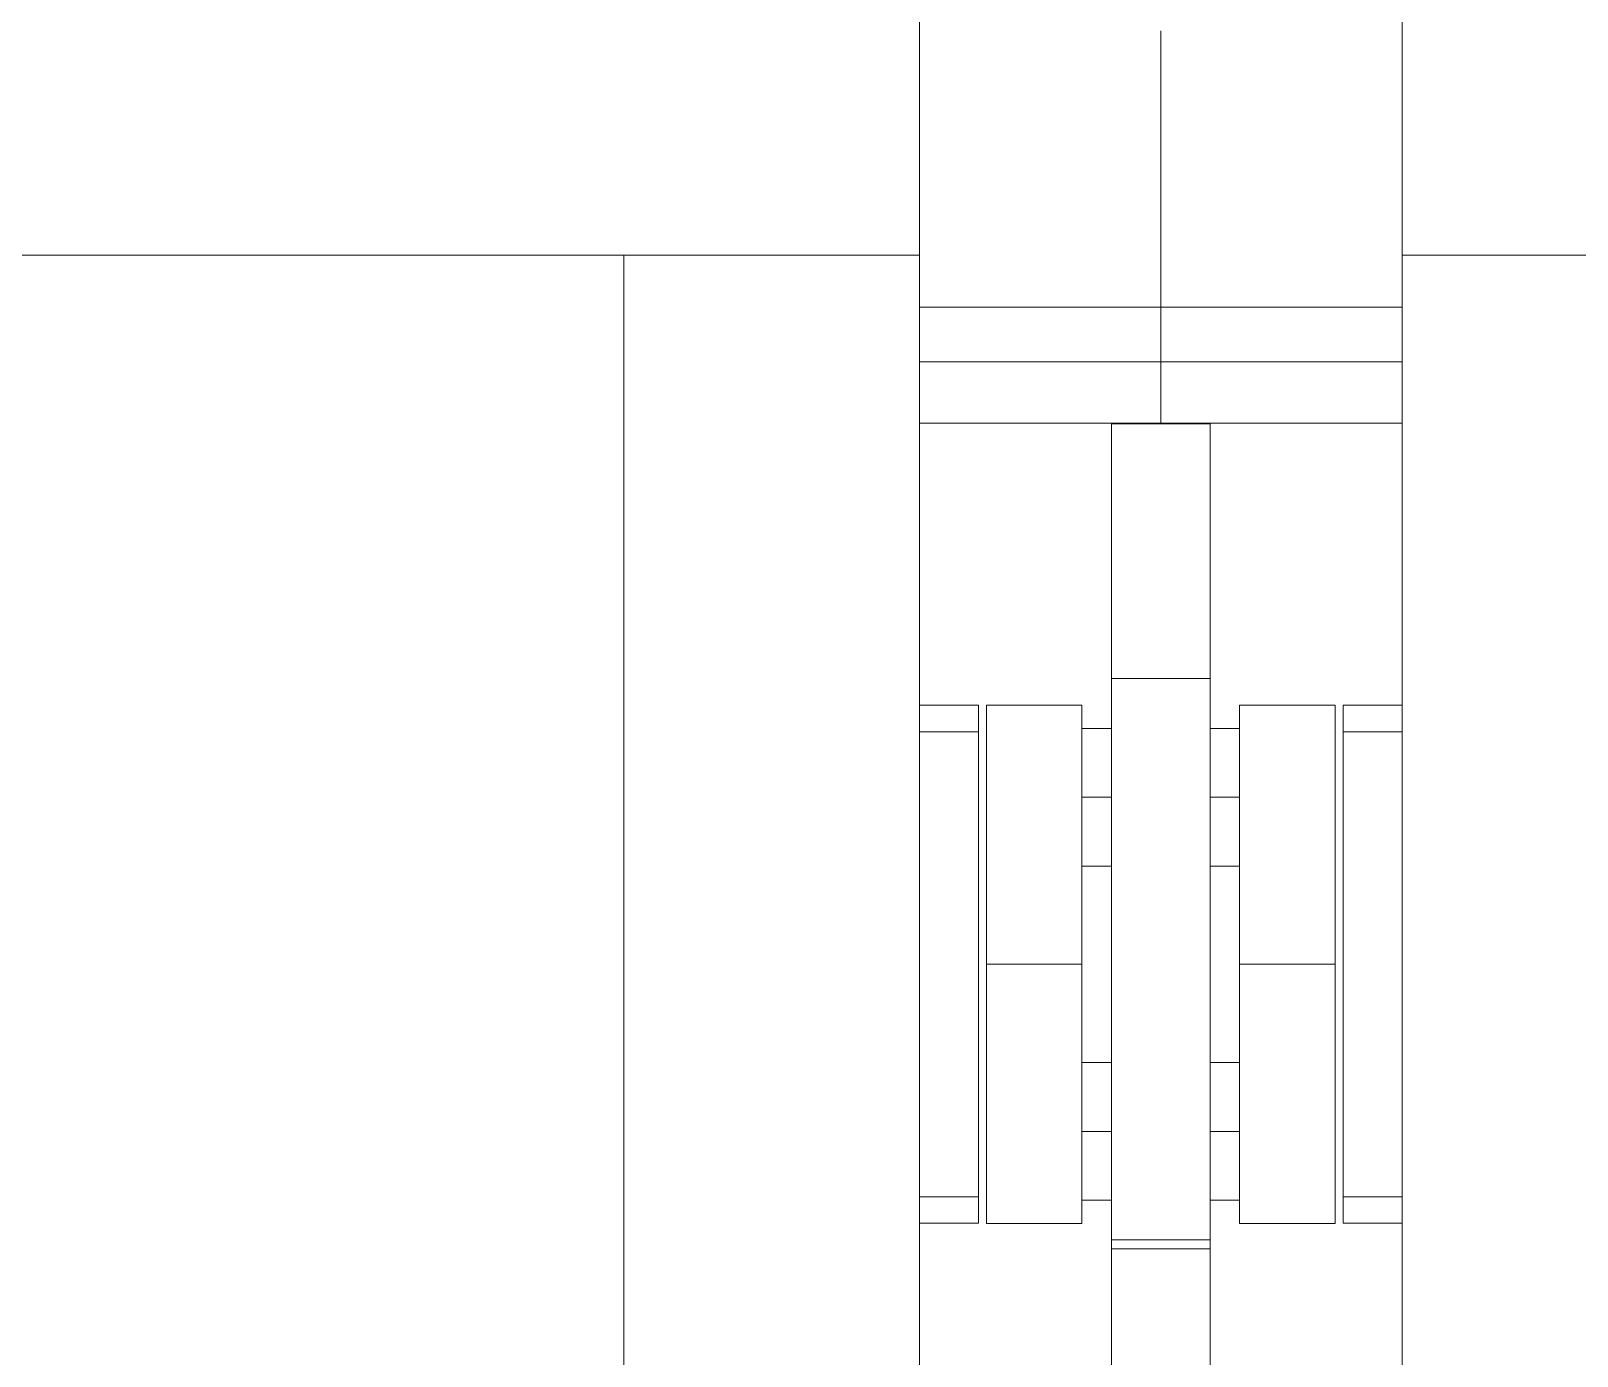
# Model space of a CAD drawing. Header units: millimetres. Extents: x -46169 to 237885, y -84465 to 18123.
# Drawn here: x 228525.8 to 228682.7, y -80615.1 to -80480.6 of the extents above; entities that cross this region are included whole.
import ezdxf

# ---------------------------------------------------------------- set-up
doc = ezdxf.new("R2010")
doc.units = ezdxf.units.MM
doc.header["$MEASUREMENT"] = 0
doc.linetypes.add('Wipeout_Contour', pattern=[1000, 0, -1000])
doc.layers.add('New_A-20-M_Floor_Slab', color=7, linetype='Continuous')
doc.layers.add('New_A-35-M_FFE_Fixed', color=7, linetype='Continuous')
doc.layers.add('New_A-35-M_FFE_Fixed_Pen_No__1', color=7, linetype='Continuous', lineweight=13)

# ---------------------------------------------------------------- blocks, each defined once
blk = doc.blocks.new('Section Elem_269_4', base_point=(208268.76, -84332.61))
at = {"color": 254, "linetype": 'Wipeout_Contour', "lineweight": 0, "ltscale": 3878545.304017271}
blk.add_wipeout([(228615.94, -80601.62), (228615.94, -80615.11), (228635.44, -80615.11), (228635.44, -80599.29), (228632.44, -80599.29), (228632.44, -80601.65), (228622.75, -80601.65), (228622.75, -80549.01), (228632.44, -80549.01), (228632.44, -80551.38), (228635.44, -80551.38), (228635.44, -80520.4), (228615.94, -80520.4), (228615.94, -80549.04), (228621.94, -80549.04), (228621.94, -80601.62)], dxfattribs=at).dxf.layer = 'New_A-20-M_Floor_Slab'
at = {"color": 254, "linetype": 'Wipeout_Contour', "lineweight": 0, "ltscale": 3878966.086753238}
blk.add_wipeout([(228645.44, -80599.29), (228645.44, -80615.11), (228664.94, -80615.11), (228664.94, -80601.62), (228658.94, -80601.62), (228658.94, -80549.04), (228664.94, -80549.04), (228664.94, -80520.4), (228645.44, -80520.4), (228645.44, -80551.38), (228648.44, -80551.38), (228648.44, -80549.01), (228658.12, -80549.01), (228658.12, -80601.65), (228648.44, -80601.65), (228648.44, -80599.29)], dxfattribs=at).dxf.layer = 'New_A-20-M_Floor_Slab'
at = {"color": 254, "linetype": 'Wipeout_Contour', "lineweight": 0, "ltscale": 969666.833351}
blk.add_wipeout([(228632.44, -80585.29), (228635.44, -80585.29), (228635.44, -80565.38), (228632.44, -80565.38)], dxfattribs=at).dxf.layer = 'New_A-20-M_Floor_Slab'
at = {"color": 254, "linetype": 'Wipeout_Contour', "lineweight": 0, "ltscale": 969715.8774}
blk.add_wipeout([(228645.44, -80565.38), (228645.44, -80585.29), (228648.44, -80585.29), (228648.44, -80565.38)], dxfattribs=at).dxf.layer = 'New_A-20-M_Floor_Slab'
blk = doc.blocks.new('Section Elem_275_4', base_point=(208268.76, -84332.61))
at = {"color": 254, "linetype": 'Wipeout_Contour', "lineweight": 0, "ltscale": 1452733.782264021}
blk.add_wipeout([(228615.94, -80346.96), (228114.94, -80346.96), (228114.94, -80503.33), (228144.94, -80503.33), (228585.94, -80503.33), (228615.94, -80503.33)], dxfattribs=at).dxf.layer = 'New_A-35-M_FFE_Fixed'
at = {"color": 254, "linetype": 'Wipeout_Contour', "lineweight": 0, "ltscale": 969621.921342}
blk.add_wipeout([(228635.44, -80525.7), (228645.44, -80525.7), (228645.44, -80520.48), (228635.44, -80520.48)], dxfattribs=at).dxf.layer = 'New_A-35-M_FFE_Fixed'
at = {"color": 254, "linetype": 'Wipeout_Contour', "lineweight": 0, "ltscale": 969577.415826}
blk.add_wipeout([(228615.94, -80551.72), (228621.94, -80551.72), (228621.94, -80549.56), (228615.94, -80549.56)], dxfattribs=at).dxf.layer = 'New_A-35-M_FFE_Fixed'
at = {"color": 254, "linetype": 'Wipeout_Contour', "lineweight": 0, "ltscale": 969609.244688}
blk.add_wipeout([(228622.75, -80551.02), (228632.44, -80551.02), (228632.44, -80549.01), (228622.75, -80549.01)], dxfattribs=at).dxf.layer = 'New_A-35-M_FFE_Fixed'
at = {"color": 254, "linetype": 'Wipeout_Contour', "lineweight": 0, "ltscale": 969658.811997}
blk.add_wipeout([(228635.44, -80553.51), (228645.44, -80553.51), (228645.44, -80548.19), (228635.44, -80548.19)], dxfattribs=at).dxf.layer = 'New_A-35-M_FFE_Fixed'
at = {"color": 254, "linetype": 'Wipeout_Contour', "lineweight": 0, "ltscale": 969679.70754}
blk.add_wipeout([(228635.44, -80571.51), (228645.44, -80571.51), (228645.44, -80561.63), (228635.44, -80561.63)], dxfattribs=at).dxf.layer = 'New_A-35-M_FFE_Fixed'
at = {"color": 254, "linetype": 'Wipeout_Contour', "lineweight": 0, "ltscale": 969636.206472}
blk.add_wipeout([(228632.44, -80565.26), (228622.75, -80565.26), (228622.75, -80575.33), (228632.44, -80575.33)], dxfattribs=at).dxf.layer = 'New_A-35-M_FFE_Fixed'
at = {"color": 254, "linetype": 'Wipeout_Contour', "lineweight": 0, "ltscale": 969718.330593}
blk.add_wipeout([(228645.44, -80598.86), (228645.44, -80592.38), (228635.44, -80592.38), (228635.44, -80598.86)], dxfattribs=at).dxf.layer = 'New_A-35-M_FFE_Fixed'
at = {"color": 254, "linetype": 'Wipeout_Contour', "lineweight": 0, "ltscale": 969676.568449}
blk.add_wipeout([(228632.44, -80599.65), (228622.75, -80599.65), (228622.75, -80601.65), (228632.44, -80601.65)], dxfattribs=at).dxf.layer = 'New_A-35-M_FFE_Fixed'
at = {"color": 254, "linetype": 'Wipeout_Contour', "lineweight": 0, "ltscale": 969644.860159}
blk.add_wipeout([(228621.94, -80601.11), (228615.94, -80601.11), (228615.94, -80601.62), (228621.94, -80601.62)], dxfattribs=at).dxf.layer = 'New_A-35-M_FFE_Fixed'
at = {"color": 254, "linetype": 'Wipeout_Contour', "lineweight": 0, "ltscale": 969729.179563}
blk.add_wipeout([(228635.44, -80604.23), (228645.44, -80604.23), (228645.44, -80603.32), (228635.44, -80603.32)], dxfattribs=at).dxf.layer = 'New_A-35-M_FFE_Fixed'
at = {"color": 254, "linetype": 'Wipeout_Contour', "lineweight": 0, "ltscale": 969733.497525}
blk.add_wipeout([(228645.44, -80606.1), (228635.44, -80606.1), (228635.44, -80607.94), (228645.44, -80607.94)], dxfattribs=at).dxf.layer = 'New_A-35-M_FFE_Fixed'
at = {"color": 254, "linetype": 'Wipeout_Contour', "lineweight": 0, "ltscale": 969740.634532}
blk.add_wipeout([(228635.44, -80611.52), (228635.44, -80613.26), (228645.44, -80613.26), (228645.44, -80611.52)], dxfattribs=at).dxf.layer = 'New_A-35-M_FFE_Fixed'
at = {"color": 254, "linetype": 'Wipeout_Contour', "lineweight": 0, "ltscale": 969745.17027}
blk.add_wipeout([(228635.44, -80616.64), (228645.44, -80616.64), (228645.44, -80614.96), (228635.44, -80614.96)], dxfattribs=at).dxf.layer = 'New_A-35-M_FFE_Fixed'
at = {"layer": 'New_A-35-M_FFE_Fixed_Pen_No__1', "linetype": 'Continuous'}
for p, q in [((228622.75, -80549.01), (228632.44, -80549.01)), ((228622.75, -80601.65), (228632.44, -80601.65))]:
    blk.add_line(p, q, dxfattribs=at)
at = {"color": 254, "linetype": 'Wipeout_Contour', "lineweight": 0, "ltscale": 969533.206995}
blk.add_wipeout([(228640.44, -80487.59), (228615.94, -80487.59), (228615.94, -80494.61), (228640.44, -80494.61)], dxfattribs=at).dxf.layer = 'New_A-35-M_FFE_Fixed'
at = {"color": 254, "linetype": 'Wipeout_Contour', "lineweight": 0, "ltscale": 968646.053533}
blk.add_wipeout([(228585.94, -80635.33), (228585.94, -80503.33), (228144.94, -80503.33), (228144.94, -80635.33)], dxfattribs=at).dxf.layer = 'New_A-35-M_FFE_Fixed'
at = {"color": 254, "linetype": 'Wipeout_Contour', "lineweight": 0, "ltscale": 1212022.819530282}
blk.add_wipeout([(228640.44, -80520.4), (228635.44, -80520.4), (228635.44, -80520.48), (228645.44, -80520.48), (228645.44, -80520.4)], dxfattribs=at).dxf.layer = 'New_A-35-M_FFE_Fixed'
at = {"color": 254, "linetype": 'Wipeout_Contour', "lineweight": 0, "ltscale": 969628.664026}
blk.add_wipeout([(228635.44, -80525.7), (228635.44, -80530.63), (228645.44, -80530.63), (228645.44, -80525.7)], dxfattribs=at).dxf.layer = 'New_A-35-M_FFE_Fixed'
at = {"color": 254, "linetype": 'Wipeout_Contour', "lineweight": 0, "ltscale": 969575.638565}
blk.add_wipeout([(228615.94, -80549.56), (228621.94, -80549.56), (228621.94, -80549.04), (228615.94, -80549.04)], dxfattribs=at).dxf.layer = 'New_A-35-M_FFE_Fixed'
at = {"color": 254, "linetype": 'Wipeout_Contour', "lineweight": 0, "ltscale": 969614.368136}
blk.add_wipeout([(228632.44, -80551.02), (228622.75, -80551.02), (228622.75, -80556.72), (228632.44, -80556.72)], dxfattribs=at).dxf.layer = 'New_A-35-M_FFE_Fixed'
at = {"color": 254, "linetype": 'Wipeout_Contour', "lineweight": 0, "ltscale": 969665.774441}
blk.add_wipeout([(228645.44, -80558.66), (228645.44, -80553.51), (228635.44, -80553.51), (228635.44, -80558.66)], dxfattribs=at).dxf.layer = 'New_A-35-M_FFE_Fixed'
at = {"color": 254, "linetype": 'Wipeout_Contour', "lineweight": 0, "ltscale": 969693.157146}
blk.add_wipeout([(228635.44, -80581.87), (228645.44, -80581.87), (228645.44, -80571.51), (228635.44, -80571.51)], dxfattribs=at).dxf.layer = 'New_A-35-M_FFE_Fixed'
at = {"color": 254, "linetype": 'Wipeout_Contour', "lineweight": 0, "ltscale": 969671.442466}
blk.add_wipeout([(228632.44, -80593.94), (228622.75, -80593.94), (228622.75, -80599.65), (228632.44, -80599.65)], dxfattribs=at).dxf.layer = 'New_A-35-M_FFE_Fixed'
at = {"color": 254, "linetype": 'Wipeout_Contour', "lineweight": 0, "ltscale": 969643.081921}
blk.add_wipeout([(228621.94, -80598.94), (228615.94, -80598.94), (228615.94, -80601.11), (228621.94, -80601.11)], dxfattribs=at).dxf.layer = 'New_A-35-M_FFE_Fixed'
at = {"color": 254, "linetype": 'Wipeout_Contour', "lineweight": 0, "ltscale": 969728.382852}
blk.add_wipeout([(228645.44, -80603.32), (228645.44, -80603.03), (228635.44, -80603.03), (228635.44, -80603.32)], dxfattribs=at).dxf.layer = 'New_A-35-M_FFE_Fixed'
at = {"color": 254, "linetype": 'Wipeout_Contour', "lineweight": 0, "ltscale": 969729.930198}
blk.add_wipeout([(228645.44, -80604.45), (228645.44, -80604.23), (228635.44, -80604.23), (228635.44, -80604.45)], dxfattribs=at).dxf.layer = 'New_A-35-M_FFE_Fixed'
at = {"color": 254, "linetype": 'Wipeout_Contour', "lineweight": 0, "ltscale": 969731.764507}
blk.add_wipeout([(228645.44, -80606.1), (228645.44, -80605.34), (228635.44, -80605.34), (228635.44, -80606.1)], dxfattribs=at).dxf.layer = 'New_A-35-M_FFE_Fixed'
at = {"color": 254, "linetype": 'Wipeout_Contour', "lineweight": 0, "ltscale": 969738.299955}
blk.add_wipeout([(228645.44, -80611.52), (228645.44, -80609.75), (228635.44, -80609.75), (228635.44, -80611.52)], dxfattribs=at).dxf.layer = 'New_A-35-M_FFE_Fixed'
at = {"color": 254, "linetype": 'Wipeout_Contour', "lineweight": 0, "ltscale": 969743.160062}
blk.add_wipeout([(228645.44, -80614.96), (228645.44, -80613.61), (228635.44, -80613.61), (228635.44, -80614.96)], dxfattribs=at).dxf.layer = 'New_A-35-M_FFE_Fixed'
at = {"layer": 'New_A-35-M_FFE_Fixed_Pen_No__1', "linetype": 'Continuous'}
for p, q in [((228621.94, -80549.56), (228621.94, -80549.04)), ((228622.75, -80551.02), (228622.75, -80549.01)), ((228622.75, -80601.65), (228622.75, -80599.65)), ((228621.94, -80601.62), (228621.94, -80601.11))]:
    blk.add_line(p, q, dxfattribs=at)
at = {"color": 254, "linetype": 'Wipeout_Contour', "lineweight": 0, "ltscale": 969523.883764}
blk.add_wipeout([(228640.44, -80480.58), (228615.94, -80480.58), (228615.94, -80487.59), (228640.44, -80487.59)], dxfattribs=at).dxf.layer = 'New_A-35-M_FFE_Fixed'
at = {"color": 254, "linetype": 'Wipeout_Contour', "lineweight": 0, "ltscale": 969542.528288}
blk.add_wipeout([(228640.44, -80494.61), (228615.94, -80494.61), (228615.94, -80501.63), (228640.44, -80501.63)], dxfattribs=at).dxf.layer = 'New_A-35-M_FFE_Fixed'
at = {"color": 254, "linetype": 'Wipeout_Contour', "lineweight": 0, "ltscale": 969634.904479}
blk.add_wipeout([(228635.44, -80535.1), (228645.44, -80535.1), (228645.44, -80530.63), (228635.44, -80530.63)], dxfattribs=at).dxf.layer = 'New_A-35-M_FFE_Fixed'
at = {"color": 254, "linetype": 'Wipeout_Contour', "lineweight": 0, "ltscale": 969610.24854}
blk.add_wipeout([(228621.94, -80551.72), (228615.94, -80551.72), (228615.94, -80598.94), (228621.94, -80598.94)], dxfattribs=at).dxf.layer = 'New_A-35-M_FFE_Fixed'
at = {"color": 254, "linetype": 'Wipeout_Contour', "lineweight": 0, "ltscale": 969635.341263}
blk.add_wipeout([(228632.44, -80551.38), (228632.44, -80551.91), (228635.44, -80551.91), (228635.44, -80551.38)], dxfattribs=at).dxf.layer = 'New_A-35-M_FFE_Fixed'
at = {"color": 254, "linetype": 'Wipeout_Contour', "lineweight": 0, "ltscale": 969623.835582}
blk.add_wipeout([(228622.75, -80556.72), (228622.75, -80565.26), (228632.44, -80565.26), (228632.44, -80556.72)], dxfattribs=at).dxf.layer = 'New_A-35-M_FFE_Fixed'
at = {"color": 254, "linetype": 'Wipeout_Contour', "lineweight": 0, "ltscale": 969706.377584}
blk.add_wipeout([(228645.44, -80591.39), (228645.44, -80581.87), (228635.44, -80581.87), (228635.44, -80591.39)], dxfattribs=at).dxf.layer = 'New_A-35-M_FFE_Fixed'
at = {"color": 254, "linetype": 'Wipeout_Contour', "lineweight": 0, "ltscale": 969661.97143}
blk.add_wipeout([(228622.75, -80585.4), (228622.75, -80593.94), (228632.44, -80593.94), (228632.44, -80585.4)], dxfattribs=at).dxf.layer = 'New_A-35-M_FFE_Fixed'
at = {"color": 254, "linetype": 'Wipeout_Contour', "lineweight": 0, "ltscale": 969698.332634}
blk.add_wipeout([(228632.44, -80598.75), (228632.44, -80599.29), (228635.44, -80599.29), (228635.44, -80598.75)], dxfattribs=at).dxf.layer = 'New_A-35-M_FFE_Fixed'
at = {"color": 254, "linetype": 'Wipeout_Contour', "lineweight": 0, "ltscale": 969735.920943}
blk.add_wipeout([(228645.44, -80609.75), (228645.44, -80607.94), (228635.44, -80607.94), (228635.44, -80609.75)], dxfattribs=at).dxf.layer = 'New_A-35-M_FFE_Fixed'
at = {"layer": 'New_A-35-M_FFE_Fixed_Pen_No__1', "linetype": 'Continuous'}
for p, q in [((228621.94, -80551.72), (228621.94, -80549.56)), ((228632.44, -80551.02), (228632.44, -80549.01)), ((228622.75, -80556.72), (228622.75, -80551.02)), ((228621.94, -80598.94), (228621.94, -80551.72)), ((228622.75, -80565.26), (228622.75, -80556.72)), ((228622.75, -80599.65), (228622.75, -80593.94)), ((228621.94, -80601.11), (228621.94, -80598.94)), ((228632.44, -80601.65), (228632.44, -80599.65))]:
    blk.add_line(p, q, dxfattribs=at)
at = {"color": 254, "linetype": 'Wipeout_Contour', "lineweight": 0, "ltscale": 969542.377247}
blk.add_wipeout([(228615.94, -80503.33), (228585.94, -80503.33), (228585.94, -80647.33), (228615.94, -80647.33)], dxfattribs=at).dxf.layer = 'New_A-35-M_FFE_Fixed'
at = {"color": 254, "linetype": 'Wipeout_Contour', "lineweight": 0, "ltscale": 969640.443168}
blk.add_wipeout([(228635.44, -80535.1), (228635.44, -80538.96), (228645.44, -80538.96), (228645.44, -80535.1)], dxfattribs=at).dxf.layer = 'New_A-35-M_FFE_Fixed'
at = {"color": 254, "linetype": 'Wipeout_Contour', "lineweight": 0, "ltscale": 969636.703859}
blk.add_wipeout([(228632.44, -80553.43), (228635.44, -80553.43), (228635.44, -80551.91), (228632.44, -80551.91)], dxfattribs=at).dxf.layer = 'New_A-35-M_FFE_Fixed'
at = {"color": 254, "linetype": 'Wipeout_Contour', "lineweight": 0, "ltscale": 1212058.053251412}
blk.add_wipeout([(228632.44, -80561.05), (228635.44, -80561.05), (228635.44, -80558.66), (228635.44, -80558.38), (228632.44, -80558.38)], dxfattribs=at).dxf.layer = 'New_A-35-M_FFE_Fixed'
at = {"color": 254, "linetype": 'Wipeout_Contour', "lineweight": 0, "ltscale": 969653.242956}
blk.add_wipeout([(228632.44, -80564.84), (228632.44, -80565.38), (228635.44, -80565.38), (228635.44, -80564.84)], dxfattribs=at).dxf.layer = 'New_A-35-M_FFE_Fixed'
at = {"color": 254, "linetype": 'Wipeout_Contour', "lineweight": 0, "ltscale": 969649.598001}
blk.add_wipeout([(228632.44, -80575.33), (228622.75, -80575.33), (228622.75, -80585.4), (228632.44, -80585.4)], dxfattribs=at).dxf.layer = 'New_A-35-M_FFE_Fixed'
at = {"color": 254, "linetype": 'Wipeout_Contour', "lineweight": 0, "ltscale": 1212114.321139539}
blk.add_wipeout([(228635.44, -80592.29), (228632.44, -80592.29), (228632.44, -80594.97), (228635.44, -80594.97), (228635.44, -80592.38)], dxfattribs=at).dxf.layer = 'New_A-35-M_FFE_Fixed'
at = {"color": 254, "linetype": 'Wipeout_Contour', "lineweight": 0, "ltscale": 969696.969349}
blk.add_wipeout([(228632.44, -80597.24), (228632.44, -80598.75), (228635.44, -80598.75), (228635.44, -80597.24)], dxfattribs=at).dxf.layer = 'New_A-35-M_FFE_Fixed'
at = {"layer": 'New_A-35-M_FFE_Fixed_Pen_No__1', "linetype": 'Continuous'}
for p, q in [((228144.94, -80503.33), (228585.94, -80503.33)), ((228585.94, -80647.33), (228585.94, -80503.33)), ((228615.94, -80549.04), (228621.94, -80549.04)), ((228615.94, -80551.72), (228621.94, -80551.72)), ((228632.44, -80551.38), (228635.44, -80551.38)), ((228622.75, -80575.33), (228622.75, -80565.26)), ((228622.75, -80575.33), (228632.44, -80575.33)), ((228622.75, -80585.4), (228622.75, -80575.33)), ((228622.75, -80593.94), (228622.75, -80585.4)), ((228615.94, -80598.94), (228621.94, -80598.94)), ((228632.44, -80599.29), (228635.44, -80599.29)), ((228615.94, -80601.62), (228621.94, -80601.62))]:
    blk.add_line(p, q, dxfattribs=at)
at = {"color": 254, "linetype": 'Wipeout_Contour', "lineweight": 0, "ltscale": 1211928.021789375}
blk.add_wipeout([(228615.94, -80508.61), (228640.44, -80508.61), (228640.44, -80501.63), (228615.94, -80501.63), (228615.94, -80503.33)], dxfattribs=at).dxf.layer = 'New_A-35-M_FFE_Fixed'
at = {"color": 254, "linetype": 'Wipeout_Contour', "lineweight": 0, "ltscale": 969559.630851}
blk.add_wipeout([(228615.94, -80511.45), (228640.44, -80511.45), (228640.44, -80510.54), (228615.94, -80510.54)], dxfattribs=at).dxf.layer = 'New_A-35-M_FFE_Fixed'
at = {"color": 254, "linetype": 'Wipeout_Contour', "lineweight": 0, "ltscale": 969567.995786}
blk.add_wipeout([(228615.94, -80514.18), (228615.94, -80520.4), (228640.44, -80520.4), (228640.44, -80514.18)], dxfattribs=at).dxf.layer = 'New_A-35-M_FFE_Fixed'
at = {"color": 254, "linetype": 'Wipeout_Contour', "lineweight": 0, "ltscale": 969645.102969}
blk.add_wipeout([(228645.44, -80538.96), (228635.44, -80538.96), (228635.44, -80542.11), (228645.44, -80542.11)], dxfattribs=at).dxf.layer = 'New_A-35-M_FFE_Fixed'
at = {"color": 254, "linetype": 'Wipeout_Contour', "lineweight": 0, "ltscale": 1212049.469269224}
blk.add_wipeout([(228632.44, -80555.7), (228635.44, -80555.7), (228635.44, -80553.51), (228635.44, -80553.43), (228632.44, -80553.43)], dxfattribs=at).dxf.layer = 'New_A-35-M_FFE_Fixed'
at = {"color": 254, "linetype": 'Wipeout_Contour', "lineweight": 0, "ltscale": 969651.880182}
blk.add_wipeout([(228632.44, -80563.33), (228632.44, -80564.84), (228635.44, -80564.84), (228635.44, -80563.33)], dxfattribs=at).dxf.layer = 'New_A-35-M_FFE_Fixed'
at = {"color": 254, "linetype": 'Wipeout_Contour', "lineweight": 0, "ltscale": 969680.424233}
blk.add_wipeout([(228632.44, -80585.29), (228632.44, -80585.82), (228635.44, -80585.82), (228635.44, -80585.29)], dxfattribs=at).dxf.layer = 'New_A-35-M_FFE_Fixed'
at = {"color": 254, "linetype": 'Wipeout_Contour', "lineweight": 0, "ltscale": 969694.450365}
blk.add_wipeout([(228632.44, -80594.97), (228632.44, -80597.24), (228635.44, -80597.24), (228635.44, -80594.97)], dxfattribs=at).dxf.layer = 'New_A-35-M_FFE_Fixed'
at = {"layer": 'New_A-35-M_FFE_Fixed_Pen_No__1', "linetype": 'Continuous'}
for p, q in [((228615.94, -80503.33), (228615.94, -80346.96)), ((228585.94, -80503.33), (228615.94, -80503.33)), ((228615.94, -80520.4), (228640.44, -80520.4)), ((228632.44, -80575.33), (228632.44, -80565.26)), ((228632.44, -80565.38), (228635.44, -80565.38)), ((228632.44, -80599.65), (228632.44, -80593.94))]:
    blk.add_line(p, q, dxfattribs=at)
at = {"color": 254, "linetype": 'Wipeout_Contour', "lineweight": 0, "ltscale": 969557.113079}
blk.add_wipeout([(228615.94, -80509.58), (228640.44, -80509.58), (228640.44, -80508.61), (228615.94, -80508.61)], dxfattribs=at).dxf.layer = 'New_A-35-M_FFE_Fixed'
at = {"color": 254, "linetype": 'Wipeout_Contour', "lineweight": 0, "ltscale": 969563.711423}
blk.add_wipeout([(228615.94, -80514.18), (228640.44, -80514.18), (228640.44, -80513.95), (228615.94, -80513.95)], dxfattribs=at).dxf.layer = 'New_A-35-M_FFE_Fixed'
at = {"color": 254, "linetype": 'Wipeout_Contour', "lineweight": 0, "ltscale": 969648.387604}
blk.add_wipeout([(228645.44, -80543.91), (228645.44, -80542.11), (228635.44, -80542.11), (228635.44, -80543.91)], dxfattribs=at).dxf.layer = 'New_A-35-M_FFE_Fixed'
at = {"color": 254, "linetype": 'Wipeout_Contour', "lineweight": 0, "ltscale": 969642.51137}
blk.add_wipeout([(228632.44, -80555.7), (228632.44, -80558.38), (228635.44, -80558.38), (228635.44, -80555.7)], dxfattribs=at).dxf.layer = 'New_A-35-M_FFE_Fixed'
at = {"color": 254, "linetype": 'Wipeout_Contour', "lineweight": 0, "ltscale": 1212062.379858497}
blk.add_wipeout([(228632.44, -80561.05), (228632.44, -80563.33), (228635.44, -80563.33), (228635.44, -80561.63), (228635.44, -80561.05)], dxfattribs=at).dxf.layer = 'New_A-35-M_FFE_Fixed'
at = {"color": 254, "linetype": 'Wipeout_Contour', "lineweight": 0, "ltscale": 969681.78734}
blk.add_wipeout([(228632.44, -80587.34), (228635.44, -80587.34), (228635.44, -80585.82), (228632.44, -80585.82)], dxfattribs=at).dxf.layer = 'New_A-35-M_FFE_Fixed'
at = {"layer": 'New_A-35-M_FFE_Fixed_Pen_No__1', "linetype": 'Continuous'}
for p, q in [((228615.94, -80508.61), (228640.44, -80508.61)), ((228632.44, -80556.72), (228632.44, -80551.02)), ((228632.44, -80565.26), (228632.44, -80556.72)), ((228632.44, -80558.38), (228635.44, -80558.38)), ((228632.44, -80585.4), (228632.44, -80575.33)), ((228632.44, -80585.29), (228635.44, -80585.29))]:
    blk.add_line(p, q, dxfattribs=at)
at = {"color": 254, "linetype": 'Wipeout_Contour', "lineweight": 0, "ltscale": 969558.392858}
blk.add_wipeout([(228615.94, -80510.54), (228640.44, -80510.54), (228640.44, -80509.58), (228615.94, -80509.58)], dxfattribs=at).dxf.layer = 'New_A-35-M_FFE_Fixed'
at = {"color": 254, "linetype": 'Wipeout_Contour', "lineweight": 0, "ltscale": 969562.646091}
blk.add_wipeout([(228615.94, -80513.55), (228640.44, -80513.55), (228640.44, -80512.98), (228615.94, -80512.98)], dxfattribs=at).dxf.layer = 'New_A-35-M_FFE_Fixed'
at = {"color": 254, "linetype": 'Wipeout_Contour', "lineweight": 0, "ltscale": 969651.222632}
blk.add_wipeout([(228635.44, -80545.85), (228645.44, -80545.85), (228645.44, -80544.43), (228635.44, -80544.43)], dxfattribs=at).dxf.layer = 'New_A-35-M_FFE_Fixed'
at = {"color": 254, "linetype": 'Wipeout_Contour', "lineweight": 0, "ltscale": 969684.306072}
blk.add_wipeout([(228632.44, -80589.61), (228635.44, -80589.61), (228635.44, -80587.34), (228632.44, -80587.34)], dxfattribs=at).dxf.layer = 'New_A-35-M_FFE_Fixed'
at = {"color": 254, "linetype": 'Wipeout_Contour', "lineweight": 0, "ltscale": 969561.798281}
blk.add_wipeout([(228615.94, -80512.98), (228640.44, -80512.98), (228640.44, -80512.27), (228615.94, -80512.27)], dxfattribs=at).dxf.layer = 'New_A-35-M_FFE_Fixed'
at = {"color": 254, "linetype": 'Wipeout_Contour', "lineweight": 0, "ltscale": 969652.486744}
blk.add_wipeout([(228635.44, -80545.85), (228635.44, -80546.33), (228645.44, -80546.33), (228645.44, -80545.85)], dxfattribs=at).dxf.layer = 'New_A-35-M_FFE_Fixed'
at = {"color": 254, "linetype": 'Wipeout_Contour', "lineweight": 0, "ltscale": 1212110.642613794}
blk.add_wipeout([(228635.44, -80589.61), (228632.44, -80589.61), (228632.44, -80592.29), (228635.44, -80592.29), (228635.44, -80591.39)], dxfattribs=at).dxf.layer = 'New_A-35-M_FFE_Fixed'
at = {"layer": 'New_A-35-M_FFE_Fixed_Pen_No__1', "linetype": 'Continuous'}
for p, q in [((228632.44, -80593.94), (228632.44, -80585.4)), ((228632.44, -80592.29), (228635.44, -80592.29))]:
    blk.add_line(p, q, dxfattribs=at)
at = {"color": 254, "linetype": 'Wipeout_Contour', "lineweight": 0, "ltscale": 969560.780425}
blk.add_wipeout([(228615.94, -80512.27), (228640.44, -80512.27), (228640.44, -80511.45), (228615.94, -80511.45)], dxfattribs=at).dxf.layer = 'New_A-35-M_FFE_Fixed'
at = {"color": 254, "linetype": 'Wipeout_Contour', "lineweight": 0, "ltscale": 969563.291914}
blk.add_wipeout([(228615.94, -80513.95), (228640.44, -80513.95), (228640.44, -80513.55), (228615.94, -80513.55)], dxfattribs=at).dxf.layer = 'New_A-35-M_FFE_Fixed'
at = {"color": 254, "linetype": 'Wipeout_Contour', "lineweight": 0, "ltscale": 969653.794436}
blk.add_wipeout([(228635.44, -80546.33), (228635.44, -80547.82), (228645.44, -80547.82), (228645.44, -80546.33)], dxfattribs=at).dxf.layer = 'New_A-35-M_FFE_Fixed'
at = {"layer": 'New_A-35-M_FFE_Fixed_Pen_No__1', "linetype": 'Continuous'}
for p, q in [((228615.94, -80647.33), (228615.94, -80503.33)), ((228615.94, -80514.18), (228640.44, -80514.18))]:
    blk.add_line(p, q, dxfattribs=at)
blk = doc.blocks.new('Section Elem_276_4', base_point=(208268.76, -84332.61))
at = {"layer": 'New_A-35-M_FFE_Fixed_Pen_No__1', "linetype": 'Continuous'}
for p, q in [((228635.44, -80520.48), (228635.44, -80520.4)), ((228635.44, -80525.7), (228635.44, -80520.48)), ((228635.44, -80530.63), (228635.44, -80525.7)), ((228645.44, -80530.63), (228645.44, -80525.7)), ((228635.44, -80535.1), (228635.44, -80530.63)), ((228645.44, -80535.1), (228645.44, -80530.63)), ((228635.44, -80538.96), (228635.44, -80535.1)), ((228645.44, -80538.96), (228645.44, -80535.1)), ((228635.44, -80542.11), (228635.44, -80538.96)), ((228645.44, -80542.11), (228645.44, -80538.96)), ((228635.44, -80546.33), (228635.44, -80545.85)), ((228645.44, -80546.33), (228635.44, -80546.33)), ((228645.44, -80546.33), (228645.44, -80545.85)), ((228635.44, -80581.87), (228635.44, -80571.51)), ((228645.44, -80581.87), (228645.44, -80571.51)), ((228635.44, -80609.75), (228635.44, -80607.94)), ((228645.44, -80609.75), (228645.44, -80607.94)), ((228635.44, -80611.52), (228635.44, -80609.75)), ((228645.44, -80611.52), (228645.44, -80609.75)), ((228635.44, -80616.64), (228635.44, -80614.96)), ((228645.44, -80616.64), (228645.44, -80614.96))]:
    blk.add_line(p, q, dxfattribs=at)
at = {"color": 254, "linetype": 'Wipeout_Contour', "lineweight": 0, "ltscale": 970529.691752}
blk.add_wipeout([(228664.94, -80346.96), (228664.94, -80503.33), (229165.94, -80503.33), (229165.94, -80346.96)], dxfattribs=at).dxf.layer = 'New_A-35-M_FFE_Fixed'
at = {"color": 254, "linetype": 'Wipeout_Contour', "lineweight": 0, "ltscale": 969649.930095}
blk.add_wipeout([(228645.44, -80544.43), (228645.44, -80543.91), (228635.44, -80543.91), (228635.44, -80544.43)], dxfattribs=at).dxf.layer = 'New_A-35-M_FFE_Fixed'
at = {"color": 254, "linetype": 'Wipeout_Contour', "lineweight": 0, "ltscale": 969655.027534}
blk.add_wipeout([(228645.44, -80548.19), (228645.44, -80547.82), (228635.44, -80547.82), (228635.44, -80548.19)], dxfattribs=at).dxf.layer = 'New_A-35-M_FFE_Fixed'
at = {"color": 254, "linetype": 'Wipeout_Contour', "lineweight": 0, "ltscale": 969706.154182}
blk.add_wipeout([(228648.44, -80551.02), (228658.12, -80551.02), (228658.12, -80549.01), (228648.44, -80549.01)], dxfattribs=at).dxf.layer = 'New_A-35-M_FFE_Fixed'
at = {"color": 254, "linetype": 'Wipeout_Contour', "lineweight": 0, "ltscale": 969739.642888}
blk.add_wipeout([(228658.94, -80549.56), (228658.94, -80551.72), (228664.94, -80551.72), (228664.94, -80549.56)], dxfattribs=at).dxf.layer = 'New_A-35-M_FFE_Fixed'
at = {"color": 254, "linetype": 'Wipeout_Contour', "lineweight": 0, "ltscale": 969671.171078}
blk.add_wipeout([(228645.44, -80561.63), (228645.44, -80558.66), (228635.44, -80558.66), (228635.44, -80561.63)], dxfattribs=at).dxf.layer = 'New_A-35-M_FFE_Fixed'
at = {"color": 254, "linetype": 'Wipeout_Contour', "lineweight": 0, "ltscale": 969733.113272}
blk.add_wipeout([(228648.44, -80565.26), (228648.44, -80575.33), (228658.12, -80575.33), (228658.12, -80565.26)], dxfattribs=at).dxf.layer = 'New_A-35-M_FFE_Fixed'
at = {"color": 254, "linetype": 'Wipeout_Contour', "lineweight": 0, "ltscale": 969713.363966}
blk.add_wipeout([(228645.44, -80592.38), (228645.44, -80591.39), (228635.44, -80591.39), (228635.44, -80592.38)], dxfattribs=at).dxf.layer = 'New_A-35-M_FFE_Fixed'
at = {"color": 254, "linetype": 'Wipeout_Contour', "lineweight": 0, "ltscale": 969725.417859}
blk.add_wipeout([(228645.44, -80603.03), (228645.44, -80598.86), (228635.44, -80598.86), (228635.44, -80603.03)], dxfattribs=at).dxf.layer = 'New_A-35-M_FFE_Fixed'
at = {"color": 254, "linetype": 'Wipeout_Contour', "lineweight": 0, "ltscale": 969773.471216}
blk.add_wipeout([(228658.12, -80599.65), (228648.44, -80599.65), (228648.44, -80601.65), (228658.12, -80601.65)], dxfattribs=at).dxf.layer = 'New_A-35-M_FFE_Fixed'
at = {"color": 254, "linetype": 'Wipeout_Contour', "lineweight": 0, "ltscale": 969807.07594}
blk.add_wipeout([(228664.94, -80601.11), (228658.94, -80601.11), (228658.94, -80601.62), (228664.94, -80601.62)], dxfattribs=at).dxf.layer = 'New_A-35-M_FFE_Fixed'
at = {"color": 254, "linetype": 'Wipeout_Contour', "lineweight": 0, "ltscale": 969730.665217}
blk.add_wipeout([(228645.44, -80605.34), (228645.44, -80604.45), (228635.44, -80604.45), (228635.44, -80605.34)], dxfattribs=at).dxf.layer = 'New_A-35-M_FFE_Fixed'
at = {"color": 254, "linetype": 'Wipeout_Contour', "lineweight": 0, "ltscale": 969742.026365}
blk.add_wipeout([(228645.44, -80613.61), (228645.44, -80613.26), (228635.44, -80613.26), (228635.44, -80613.61)], dxfattribs=at).dxf.layer = 'New_A-35-M_FFE_Fixed'
at = {"layer": 'New_A-35-M_FFE_Fixed_Pen_No__1', "linetype": 'Continuous'}
for p, q in [((228635.44, -80544.43), (228635.44, -80542.11)), ((228645.44, -80544.43), (228645.44, -80542.11)), ((228635.44, -80545.85), (228635.44, -80544.43)), ((228645.44, -80545.85), (228645.44, -80544.43)), ((228635.44, -80548.19), (228635.44, -80546.33)), ((228645.44, -80548.19), (228645.44, -80546.33)), ((228635.44, -80553.51), (228635.44, -80548.19)), ((228658.12, -80549.01), (228648.44, -80549.01)), ((228635.44, -80561.63), (228635.44, -80553.51)), ((228635.44, -80571.51), (228635.44, -80561.63)), ((228635.44, -80591.39), (228635.44, -80581.87)), ((228635.44, -80598.86), (228635.44, -80591.39)), ((228635.44, -80603.32), (228635.44, -80598.86)), ((228658.12, -80601.65), (228648.44, -80601.65)), ((228645.44, -80603.32), (228635.44, -80603.32)), ((228635.44, -80604.23), (228635.44, -80603.32)), ((228645.44, -80604.23), (228635.44, -80604.23)), ((228635.44, -80606.1), (228635.44, -80604.23)), ((228645.44, -80604.23), (228645.44, -80603.32)), ((228645.44, -80606.1), (228645.44, -80604.23)), ((228635.44, -80607.94), (228635.44, -80606.1)), ((228645.44, -80607.94), (228645.44, -80606.1)), ((228635.44, -80613.26), (228635.44, -80611.52)), ((228645.44, -80613.26), (228645.44, -80611.52)), ((228635.44, -80614.96), (228635.44, -80613.26)), ((228645.44, -80614.96), (228645.44, -80613.26))]:
    blk.add_line(p, q, dxfattribs=at)
at = {"color": 254, "linetype": 'Wipeout_Contour', "lineweight": 0, "ltscale": 969625.646334}
blk.add_wipeout([(228664.94, -80487.59), (228640.44, -80487.59), (228640.44, -80494.61), (228664.94, -80494.61)], dxfattribs=at).dxf.layer = 'New_A-35-M_FFE_Fixed'
at = {"color": 254, "linetype": 'Wipeout_Contour', "lineweight": 0, "ltscale": 969737.865924}
blk.add_wipeout([(228658.94, -80549.56), (228664.94, -80549.56), (228664.94, -80549.04), (228658.94, -80549.04)], dxfattribs=at).dxf.layer = 'New_A-35-M_FFE_Fixed'
at = {"color": 254, "linetype": 'Wipeout_Contour', "lineweight": 0, "ltscale": 969711.277118}
blk.add_wipeout([(228648.44, -80551.02), (228648.44, -80556.72), (228658.12, -80556.72), (228658.12, -80551.02)], dxfattribs=at).dxf.layer = 'New_A-35-M_FFE_Fixed'
at = {"color": 254, "linetype": 'Wipeout_Contour', "lineweight": 0, "ltscale": 969768.345744}
blk.add_wipeout([(228648.44, -80593.94), (228648.44, -80599.65), (228658.12, -80599.65), (228658.12, -80593.94)], dxfattribs=at).dxf.layer = 'New_A-35-M_FFE_Fixed'
at = {"color": 254, "linetype": 'Wipeout_Contour', "lineweight": 0, "ltscale": 969805.297999}
blk.add_wipeout([(228664.94, -80598.94), (228658.94, -80598.94), (228658.94, -80601.11), (228664.94, -80601.11)], dxfattribs=at).dxf.layer = 'New_A-35-M_FFE_Fixed'
at = {"layer": 'New_A-35-M_FFE_Fixed_Pen_No__1', "linetype": 'Continuous'}
for p, q in [((228658.12, -80551.02), (228658.12, -80549.01)), ((228658.94, -80549.56), (228658.94, -80549.04)), ((228658.12, -80601.65), (228658.12, -80599.65)), ((228658.94, -80601.62), (228658.94, -80601.11))]:
    blk.add_line(p, q, dxfattribs=at)
at = {"color": 254, "linetype": 'Wipeout_Contour', "lineweight": 0, "ltscale": 969616.323988}
blk.add_wipeout([(228640.44, -80487.59), (228664.94, -80487.59), (228664.94, -80480.58), (228640.44, -80480.58)], dxfattribs=at).dxf.layer = 'New_A-35-M_FFE_Fixed'
at = {"color": 254, "linetype": 'Wipeout_Contour', "lineweight": 0, "ltscale": 969634.966738}
blk.add_wipeout([(228640.44, -80494.61), (228640.44, -80501.63), (228664.94, -80501.63), (228664.94, -80494.61)], dxfattribs=at).dxf.layer = 'New_A-35-M_FFE_Fixed'
at = {"color": 254, "linetype": 'Wipeout_Contour', "lineweight": 0, "ltscale": 969684.386634}
blk.add_wipeout([(228645.44, -80551.91), (228648.44, -80551.91), (228648.44, -80551.38), (228645.44, -80551.38)], dxfattribs=at).dxf.layer = 'New_A-35-M_FFE_Fixed'
at = {"color": 254, "linetype": 'Wipeout_Contour', "lineweight": 0, "ltscale": 969772.47011}
blk.add_wipeout([(228658.94, -80551.72), (228658.94, -80598.94), (228664.94, -80598.94), (228664.94, -80551.72)], dxfattribs=at).dxf.layer = 'New_A-35-M_FFE_Fixed'
at = {"color": 254, "linetype": 'Wipeout_Contour', "lineweight": 0, "ltscale": 969720.743618}
blk.add_wipeout([(228648.44, -80556.72), (228648.44, -80565.26), (228658.12, -80565.26), (228658.12, -80556.72)], dxfattribs=at).dxf.layer = 'New_A-35-M_FFE_Fixed'
at = {"color": 254, "linetype": 'Wipeout_Contour', "lineweight": 0, "ltscale": 969758.875655}
blk.add_wipeout([(228658.12, -80585.4), (228648.44, -80585.4), (228648.44, -80593.94), (228658.12, -80593.94)], dxfattribs=at).dxf.layer = 'New_A-35-M_FFE_Fixed'
at = {"color": 254, "linetype": 'Wipeout_Contour', "lineweight": 0, "ltscale": 969747.374859}
blk.add_wipeout([(228645.44, -80598.75), (228645.44, -80599.29), (228648.44, -80599.29), (228648.44, -80598.75)], dxfattribs=at).dxf.layer = 'New_A-35-M_FFE_Fixed'
at = {"layer": 'New_A-35-M_FFE_Fixed_Pen_No__1', "linetype": 'Continuous'}
for p, q in [((228640.44, -80487.59), (228640.44, -80480.58)), ((228640.44, -80494.61), (228640.44, -80487.59)), ((228648.44, -80551.02), (228648.44, -80549.01)), ((228658.94, -80551.72), (228658.94, -80549.56)), ((228658.12, -80556.72), (228658.12, -80551.02)), ((228658.94, -80598.94), (228658.94, -80551.72)), ((228658.12, -80565.26), (228658.12, -80556.72)), ((228658.12, -80599.65), (228658.12, -80593.94)), ((228648.44, -80601.65), (228648.44, -80599.65)), ((228658.94, -80601.11), (228658.94, -80598.94))]:
    blk.add_line(p, q, dxfattribs=at)
at = {"color": 254, "linetype": 'Wipeout_Contour', "lineweight": 0, "ltscale": 969840.412013}
blk.add_wipeout([(228664.94, -80503.33), (228664.94, -80647.33), (228694.94, -80647.33), (228694.94, -80503.33)], dxfattribs=at).dxf.layer = 'New_A-35-M_FFE_Fixed'
at = {"color": 254, "linetype": 'Wipeout_Contour', "lineweight": 0, "ltscale": 969685.749162}
blk.add_wipeout([(228648.44, -80551.91), (228645.44, -80551.91), (228645.44, -80553.43), (228648.44, -80553.43)], dxfattribs=at).dxf.layer = 'New_A-35-M_FFE_Fixed'
at = {"color": 254, "linetype": 'Wipeout_Contour', "lineweight": 0, "ltscale": 969695.117108}
blk.add_wipeout([(228648.44, -80558.38), (228645.44, -80558.38), (228645.44, -80561.05), (228648.44, -80561.05)], dxfattribs=at).dxf.layer = 'New_A-35-M_FFE_Fixed'
at = {"color": 254, "linetype": 'Wipeout_Contour', "lineweight": 0, "ltscale": 1212128.945879421}
blk.add_wipeout([(228645.44, -80565.38), (228648.44, -80565.38), (228648.44, -80565.26), (228648.44, -80564.84), (228645.44, -80564.84)], dxfattribs=at).dxf.layer = 'New_A-35-M_FFE_Fixed'
at = {"color": 254, "linetype": 'Wipeout_Contour', "lineweight": 0, "ltscale": 969746.503462}
blk.add_wipeout([(228648.44, -80575.33), (228648.44, -80585.4), (228658.12, -80585.4), (228658.12, -80575.33)], dxfattribs=at).dxf.layer = 'New_A-35-M_FFE_Fixed'
at = {"color": 254, "linetype": 'Wipeout_Contour', "lineweight": 0, "ltscale": 1212176.339559933}
blk.add_wipeout([(228645.44, -80592.29), (228645.44, -80594.97), (228648.44, -80594.97), (228648.44, -80593.94), (228648.44, -80592.29)], dxfattribs=at).dxf.layer = 'New_A-35-M_FFE_Fixed'
at = {"color": 254, "linetype": 'Wipeout_Contour', "lineweight": 0, "ltscale": 969746.011603}
blk.add_wipeout([(228645.44, -80597.24), (228645.44, -80598.75), (228648.44, -80598.75), (228648.44, -80597.24)], dxfattribs=at).dxf.layer = 'New_A-35-M_FFE_Fixed'
at = {"layer": 'New_A-35-M_FFE_Fixed_Pen_No__1', "linetype": 'Continuous'}
for p, q in [((228664.94, -80549.04), (228658.94, -80549.04)), ((228648.44, -80551.38), (228645.44, -80551.38)), ((228664.94, -80551.72), (228658.94, -80551.72)), ((228658.12, -80575.33), (228658.12, -80565.26)), ((228658.12, -80575.33), (228648.44, -80575.33)), ((228658.12, -80585.4), (228658.12, -80575.33)), ((228658.12, -80593.94), (228658.12, -80585.4)), ((228645.44, -80603.32), (228645.44, -80598.86)), ((228648.44, -80599.29), (228645.44, -80599.29)), ((228664.94, -80598.94), (228658.94, -80598.94)), ((228664.94, -80601.62), (228658.94, -80601.62))]:
    blk.add_line(p, q, dxfattribs=at)
at = {"color": 254, "linetype": 'Wipeout_Contour', "lineweight": 0, "ltscale": 1212065.734969886}
blk.add_wipeout([(228640.44, -80508.61), (228664.94, -80508.61), (228664.94, -80503.33), (228664.94, -80501.63), (228640.44, -80501.63)], dxfattribs=at).dxf.layer = 'New_A-35-M_FFE_Fixed'
at = {"color": 254, "linetype": 'Wipeout_Contour', "lineweight": 0, "ltscale": 969652.067681}
blk.add_wipeout([(228640.44, -80510.54), (228640.44, -80511.45), (228664.94, -80511.45), (228664.94, -80510.54)], dxfattribs=at).dxf.layer = 'New_A-35-M_FFE_Fixed'
at = {"color": 254, "linetype": 'Wipeout_Contour', "lineweight": 0, "ltscale": 969660.431823}
blk.add_wipeout([(228640.44, -80514.18), (228640.44, -80520.4), (228664.94, -80520.4), (228664.94, -80514.18)], dxfattribs=at).dxf.layer = 'New_A-35-M_FFE_Fixed'
at = {"color": 254, "linetype": 'Wipeout_Contour', "lineweight": 0, "ltscale": 969688.266822}
blk.add_wipeout([(228645.44, -80555.7), (228648.44, -80555.7), (228648.44, -80553.43), (228645.44, -80553.43)], dxfattribs=at).dxf.layer = 'New_A-35-M_FFE_Fixed'
at = {"color": 254, "linetype": 'Wipeout_Contour', "lineweight": 0, "ltscale": 1212126.825160702}
blk.add_wipeout([(228645.44, -80563.33), (228645.44, -80564.84), (228648.44, -80564.84), (228648.44, -80563.59), (228648.44, -80563.33)], dxfattribs=at).dxf.layer = 'New_A-35-M_FFE_Fixed'
at = {"color": 254, "linetype": 'Wipeout_Contour', "lineweight": 0, "ltscale": 969729.467324}
blk.add_wipeout([(228648.44, -80585.29), (228645.44, -80585.29), (228645.44, -80585.82), (228648.44, -80585.82)], dxfattribs=at).dxf.layer = 'New_A-35-M_FFE_Fixed'
at = {"color": 254, "linetype": 'Wipeout_Contour', "lineweight": 0, "ltscale": 969743.492748}
blk.add_wipeout([(228648.44, -80594.97), (228645.44, -80594.97), (228645.44, -80597.24), (228648.44, -80597.24)], dxfattribs=at).dxf.layer = 'New_A-35-M_FFE_Fixed'
at = {"layer": 'New_A-35-M_FFE_Fixed_Pen_No__1', "linetype": 'Continuous'}
for p, q in [((228664.94, -80503.33), (228664.94, -80346.96)), ((228640.44, -80501.63), (228640.44, -80494.61)), ((228694.94, -80503.33), (228664.94, -80503.33)), ((228645.44, -80520.48), (228635.44, -80520.48)), ((228664.94, -80520.4), (228640.44, -80520.4)), ((228645.44, -80520.48), (228645.44, -80520.4)), ((228645.44, -80525.7), (228645.44, -80520.48)), ((228645.44, -80553.51), (228645.44, -80548.19)), ((228648.44, -80565.38), (228645.44, -80565.38)), ((228648.44, -80575.33), (228648.44, -80565.26)), ((228648.44, -80599.65), (228648.44, -80593.94))]:
    blk.add_line(p, q, dxfattribs=at)
at = {"color": 254, "linetype": 'Wipeout_Contour', "lineweight": 0, "ltscale": 969649.55014}
blk.add_wipeout([(228640.44, -80509.58), (228664.94, -80509.58), (228664.94, -80508.61), (228640.44, -80508.61)], dxfattribs=at).dxf.layer = 'New_A-35-M_FFE_Fixed'
at = {"color": 254, "linetype": 'Wipeout_Contour', "lineweight": 0, "ltscale": 969656.147859}
blk.add_wipeout([(228640.44, -80513.95), (228640.44, -80514.18), (228664.94, -80514.18), (228664.94, -80513.95)], dxfattribs=at).dxf.layer = 'New_A-35-M_FFE_Fixed'
at = {"color": 254, "linetype": 'Wipeout_Contour', "lineweight": 0, "ltscale": 1212115.244591503}
blk.add_wipeout([(228645.44, -80555.7), (228645.44, -80558.38), (228648.44, -80558.38), (228648.44, -80556.72), (228648.44, -80555.7)], dxfattribs=at).dxf.layer = 'New_A-35-M_FFE_Fixed'
at = {"color": 254, "linetype": 'Wipeout_Contour', "lineweight": 0, "ltscale": 969698.406844}
blk.add_wipeout([(228645.44, -80563.33), (228648.44, -80563.33), (228648.44, -80561.05), (228645.44, -80561.05)], dxfattribs=at).dxf.layer = 'New_A-35-M_FFE_Fixed'
at = {"color": 254, "linetype": 'Wipeout_Contour', "lineweight": 0, "ltscale": 1212164.755115746}
blk.add_wipeout([(228645.44, -80587.34), (228648.44, -80587.34), (228648.44, -80587.08), (228648.44, -80585.82), (228645.44, -80585.82)], dxfattribs=at).dxf.layer = 'New_A-35-M_FFE_Fixed'
at = {"layer": 'New_A-35-M_FFE_Fixed_Pen_No__1', "linetype": 'Continuous'}
for p, q in [((228640.44, -80508.61), (228640.44, -80501.63)), ((228664.94, -80508.61), (228640.44, -80508.61)), ((228648.44, -80556.72), (228648.44, -80551.02)), ((228645.44, -80561.63), (228645.44, -80553.51)), ((228648.44, -80565.26), (228648.44, -80556.72)), ((228648.44, -80558.38), (228645.44, -80558.38)), ((228645.44, -80571.51), (228645.44, -80561.63)), ((228648.44, -80585.4), (228648.44, -80575.33)), ((228648.44, -80585.29), (228645.44, -80585.29))]:
    blk.add_line(p, q, dxfattribs=at)
at = {"color": 254, "linetype": 'Wipeout_Contour', "lineweight": 0, "ltscale": 969650.829807}
blk.add_wipeout([(228640.44, -80510.54), (228664.94, -80510.54), (228664.94, -80509.58), (228640.44, -80509.58)], dxfattribs=at).dxf.layer = 'New_A-35-M_FFE_Fixed'
at = {"color": 254, "linetype": 'Wipeout_Contour', "lineweight": 0, "ltscale": 969655.082629}
blk.add_wipeout([(228640.44, -80512.98), (228640.44, -80513.55), (228664.94, -80513.55), (228664.94, -80512.98)], dxfattribs=at).dxf.layer = 'New_A-35-M_FFE_Fixed'
at = {"color": 254, "linetype": 'Wipeout_Contour', "lineweight": 0, "ltscale": 969733.348967}
blk.add_wipeout([(228648.44, -80587.34), (228645.44, -80587.34), (228645.44, -80589.61), (228648.44, -80589.61)], dxfattribs=at).dxf.layer = 'New_A-35-M_FFE_Fixed'
at = {"layer": 'New_A-35-M_FFE_Fixed_Pen_No__1', "linetype": 'Continuous'}
for p, q in [((228640.44, -80509.58), (228640.44, -80508.61)), ((228640.44, -80510.54), (228640.44, -80509.58))]:
    blk.add_line(p, q, dxfattribs=at)
at = {"color": 254, "linetype": 'Wipeout_Contour', "lineweight": 0, "ltscale": 969654.234902}
blk.add_wipeout([(228640.44, -80512.98), (228664.94, -80512.98), (228664.94, -80512.27), (228640.44, -80512.27)], dxfattribs=at).dxf.layer = 'New_A-35-M_FFE_Fixed'
at = {"color": 254, "linetype": 'Wipeout_Contour', "lineweight": 0, "ltscale": 969736.639797}
blk.add_wipeout([(228648.44, -80589.61), (228645.44, -80589.61), (228645.44, -80592.29), (228648.44, -80592.29)], dxfattribs=at).dxf.layer = 'New_A-35-M_FFE_Fixed'
at = {"layer": 'New_A-35-M_FFE_Fixed_Pen_No__1', "linetype": 'Continuous'}
for p, q in [((228645.44, -80591.39), (228645.44, -80581.87)), ((228648.44, -80593.94), (228648.44, -80585.4)), ((228645.44, -80598.86), (228645.44, -80591.39)), ((228648.44, -80592.29), (228645.44, -80592.29))]:
    blk.add_line(p, q, dxfattribs=at)
at = {"color": 254, "linetype": 'Wipeout_Contour', "lineweight": 0, "ltscale": 969653.217142}
blk.add_wipeout([(228640.44, -80511.45), (228640.44, -80512.27), (228664.94, -80512.27), (228664.94, -80511.45)], dxfattribs=at).dxf.layer = 'New_A-35-M_FFE_Fixed'
at = {"color": 254, "linetype": 'Wipeout_Contour', "lineweight": 0, "ltscale": 969655.728385}
blk.add_wipeout([(228640.44, -80513.95), (228664.94, -80513.95), (228664.94, -80513.55), (228640.44, -80513.55)], dxfattribs=at).dxf.layer = 'New_A-35-M_FFE_Fixed'
at = {"layer": 'New_A-35-M_FFE_Fixed_Pen_No__1', "linetype": 'Continuous'}
for p, q in [((228664.94, -80647.33), (228664.94, -80503.33)), ((228640.44, -80511.45), (228640.44, -80510.54)), ((228640.44, -80512.27), (228640.44, -80511.45)), ((228640.44, -80512.98), (228640.44, -80512.27)), ((228640.44, -80513.55), (228640.44, -80512.98)), ((228640.44, -80513.95), (228640.44, -80513.55)), ((228640.44, -80514.18), (228640.44, -80513.95)), ((228640.44, -80520.4), (228640.44, -80514.18)), ((228664.94, -80514.18), (228640.44, -80514.18))]:
    blk.add_line(p, q, dxfattribs=at)

msp = doc.modelspace()

# ---------------------------------------------------------------- block references
at = {"layer": 'New_A-20-M_Floor_Slab'}
msp.add_blockref('Section Elem_269_4', (208268.76, -84332.61), dxfattribs=at)

# ---------------------------------------------------------------- next in the draw order: block references
at = {"layer": 'New_A-35-M_FFE_Fixed'}
msp.add_blockref('Section Elem_275_4', (208268.76, -84332.61), dxfattribs=at)

# ---------------------------------------------------------------- next in the draw order: block references
msp.add_blockref('Section Elem_276_4', (208268.76, -84332.61), dxfattribs=at)

doc.saveas('drawing.dxf')
